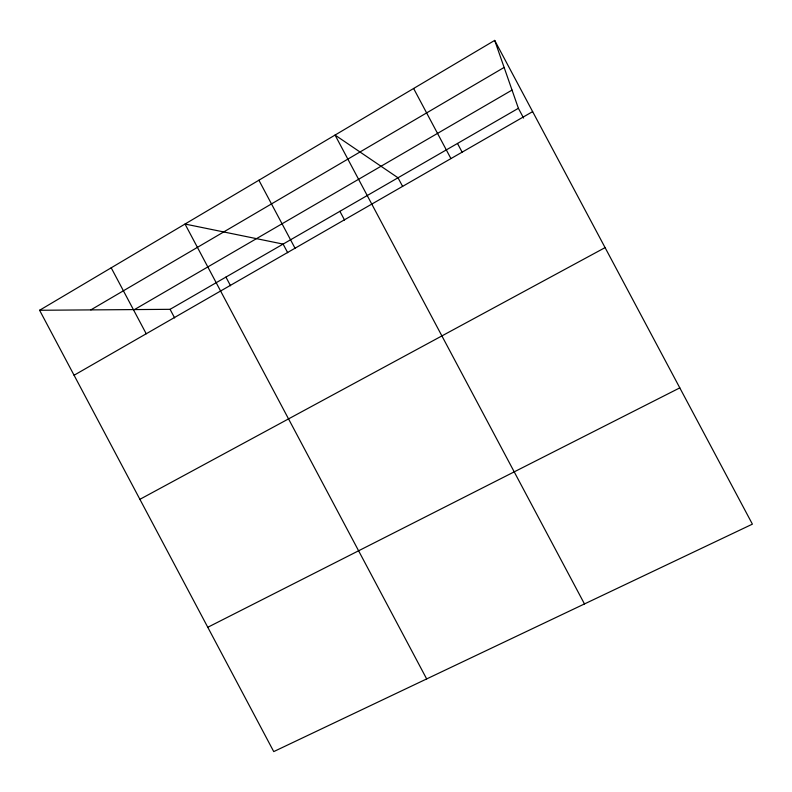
<?xml version="1.0" encoding="UTF-8"?>
<svg xmlns="http://www.w3.org/2000/svg" width="792" height="792" viewBox="0 0 792 792"><rect width="100%" height="100%" fill="white"/><g stroke="black" fill="none" stroke-linecap="round" stroke-linejoin="round"><path stroke-width="1.19" d="M39.6 310.266L494.693 40.402L752.4 524.146L273.735 751.598L39.6 310.266L170.072 309.325L518.394 108.306L494.693 40.402M90.832 309.9L504.128 67.439M134.472 309.583L512.038 90.08M74.072 375.25L532.64 111.623M139.897 499.326L605.088 247.619M207.781 627.284L679.803 387.872M518.394 108.306L523.581 118.048M457.489 143.451L462.142 152.193M413.612 88.476L450.935 158.588M402.613 186.417L398.01 177.784L335.056 135.066L584.476 603.94M339.897 211.315L344.54 220.037M258.895 180.23L295.03 248.223M287.694 252.717L283.11 244.094L185.021 224.037L426.67 678.922M225.938 277.091L230.561 285.793M170.072 309.325L174.646 317.938M111.197 267.805L146.223 333.769"/></g></svg>
